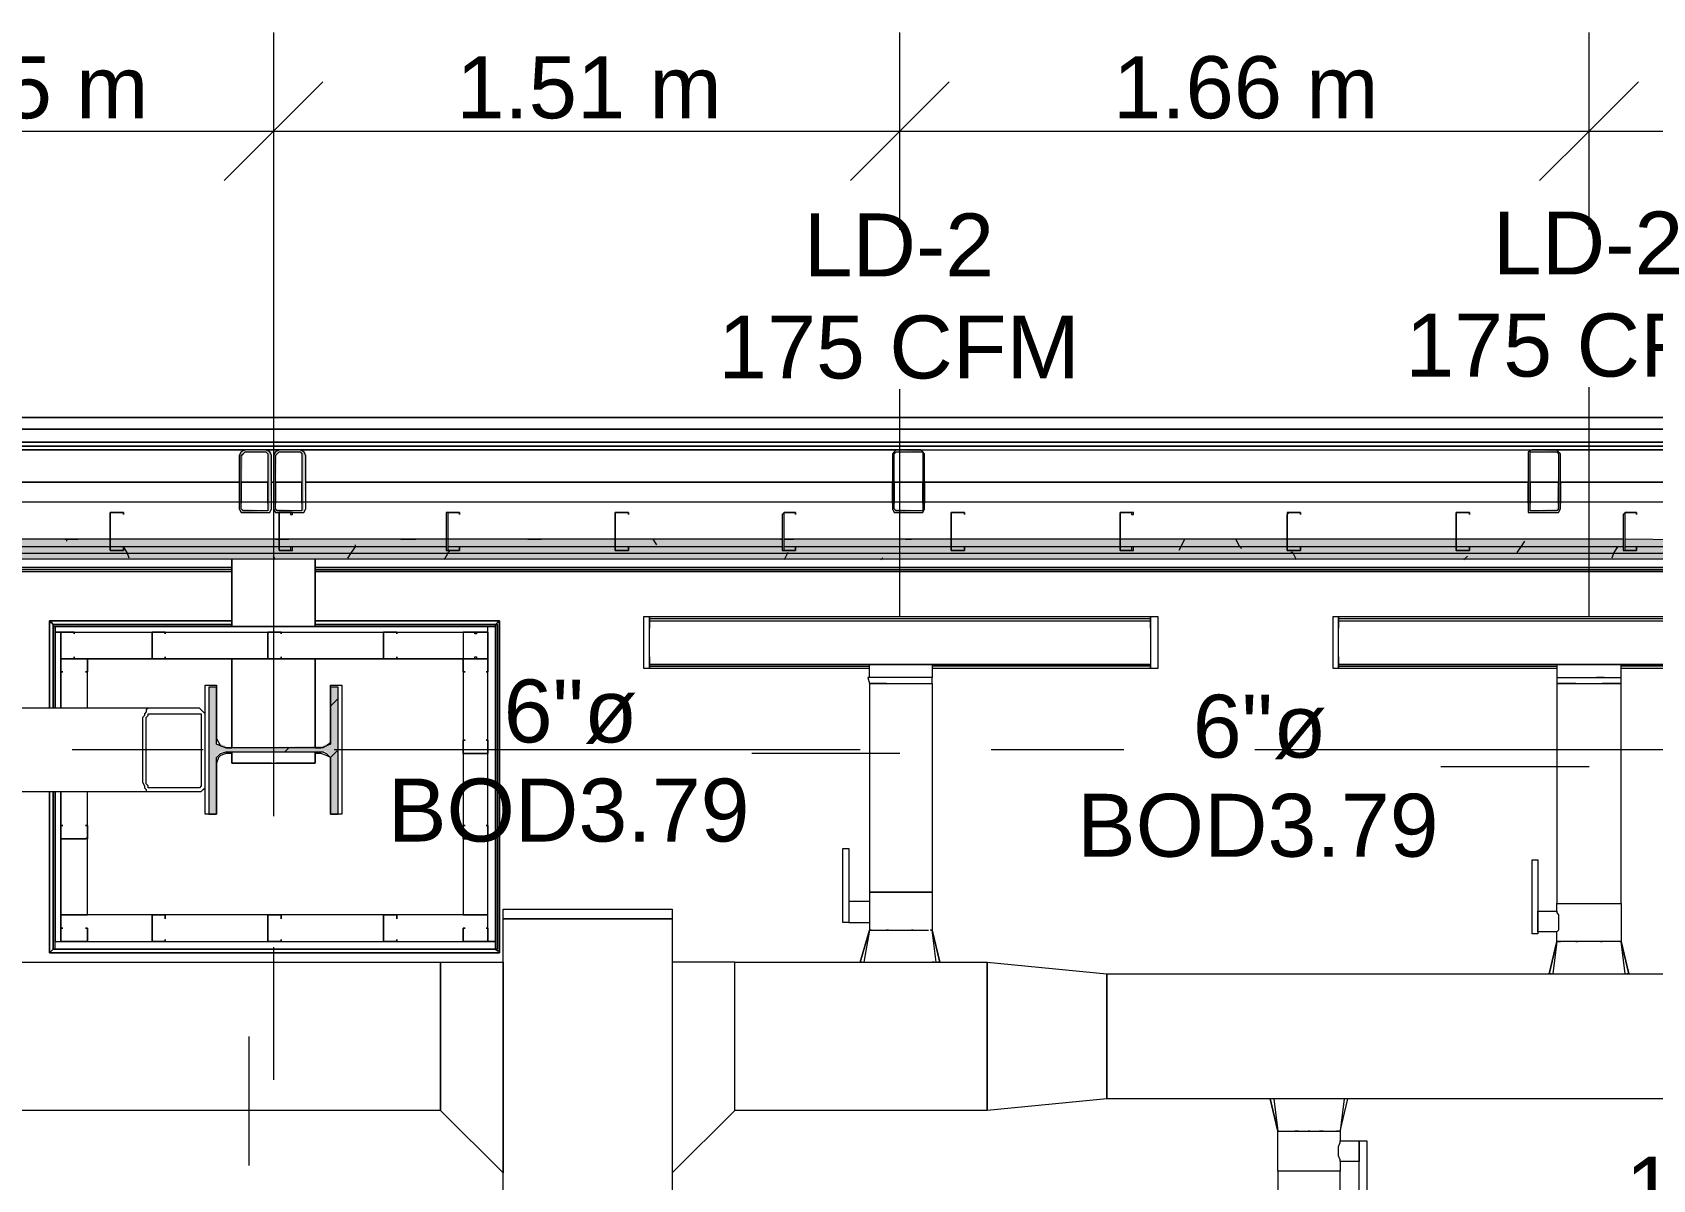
# Model space of a CAD drawing. Header units: metres. Extents: x -2 to 237, y -8 to 52.
# Drawn here: x 32.376 to 36.29, y 45.798 to 48.57 of the extents above; entities that cross this region are included whole.
import ezdxf

# ---------------------------------------------------------------- set-up
doc = ezdxf.new("R2010")
doc.units = ezdxf.units.M
doc.layers.add('HVAC - Ductos', color=5, linetype='Continuous', lineweight=0)
doc.layers.add('PDF2_Text', color=7, linetype='Continuous', lineweight=0)
doc.layers.add('PDF2_Geometry', color=7, linetype='Continuous', lineweight=0, true_color=0xaaaaaa)
doc.layers.add('PDF2_Solid Fills', color=7, linetype='Continuous', lineweight=0, true_color=0xffffff)
doc.styles.add('PDF Helvetica', font='')
doc.styles.get('PDF Helvetica').set_extended_font_data('Helvetica')

msp = doc.modelspace()

# ---------------------------------------------------------------- hatches: boundary and pattern name
at = {"layer": 'PDF2_Solid Fills', "lineweight": 0, "transparency": 33554559}
for points in [[(32.9537, 47.5567), (32.9492, 47.5612), (32.8804, 47.5612), (32.8758, 47.5521), (32.8758, 47.419), (32.8804, 47.4236), (32.885, 47.5567), (32.9446, 47.5567), (32.9446, 47.4144), (32.885, 47.419), (32.8804, 47.419), (32.8804, 47.4099), (32.9492, 47.4144)], [(32.9583, 47.419), (32.9629, 47.4236), (32.9675, 47.5567), (33.0272, 47.5567), (33.0272, 47.4144), (32.9675, 47.419), (32.9629, 47.419), (32.9629, 47.4099), (33.0317, 47.4144), (33.0363, 47.556), (33.0363, 47.5567), (33.0317, 47.5612), (32.9629, 47.5612), (32.9583, 47.5521)], [(4.4593, 47.3136), (56.4217, 47.3136), (56.44, 47.309), (56.4401, 47.309), (56.4401, 47.3273), (12.2514, 47.3319), (4.4593, 47.3319)], [(56.408, 47.2998), (56.4217, 47.2953), (56.4217, 47.3136), (4.4593, 47.3136), (4.4593, 47.2998)], [(32.8208, 46.8504), (32.8208, 46.9879), (32.8024, 46.9879), (32.8024, 46.6807), (32.8208, 46.6807), (32.8208, 46.8228), (32.83, 46.832), (33.0868, 46.832), (33.096, 46.8228), (33.096, 46.6807), (33.1143, 46.6807), (33.1143, 46.9879), (33.096, 46.9879), (33.096, 46.8504), (33.0868, 46.8504), (33.0776, 46.8458), (32.8437, 46.8412), (32.8437, 46.8458), (32.83, 46.8504)]]:
    msp.add_hatch(color=256, dxfattribs=at).paths.add_polyline_path(points)
h = msp.add_hatch(color=256, dxfattribs=at)
h.paths.add_polyline_path([(34.5223, 47.5567), (34.5223, 47.5612), (34.4581, 47.5612)])
h.paths.add_polyline_path([(34.4581, 47.5521), (34.4535, 47.5521), (34.4535, 47.419)])
h.paths.add_polyline_path([(34.4581, 47.4099), (34.5269, 47.4144), (34.4627, 47.419), (34.4581, 47.419)])
h.paths.add_polyline_path([(34.5314, 47.5521), (34.5269, 47.5521), (34.5269, 47.4144), (34.5314, 47.5514)])
h = msp.add_hatch(color=256, dxfattribs=at)
h.paths.add_polyline_path([(35.9945, 47.5567), (35.9945, 47.5612), (35.9899, 47.5612)])
h.paths.add_polyline_path([(35.9945, 47.5521), (35.9899, 47.5521), (35.9899, 47.4099), (36.0633, 47.4144), (36.0678, 47.5514), (36.0678, 47.5521), (36.0633, 47.5521), (36.0587, 47.419), (35.9945, 47.4144)])
h.paths.add_polyline_path([(36.0633, 47.5567), (36.0633, 47.5612), (35.9991, 47.5612)])
h = msp.add_hatch(color=256, dxfattribs=at)
h.paths.add_polyline_path([(6.1562, 47.3319), (6.1562, 47.3457), (4.4593, 47.3457), (4.4593, 47.3319)])
h.paths.add_polyline_path([(55.7246, 47.3411), (55.7246, 47.3274), (56.4538, 47.3274), (56.4538, 47.3411)])
h.paths.add_polyline_path([(53.6929, 47.3411), (53.6929, 47.3274), (55.72, 47.3274), (55.72, 47.3411)])
h.paths.add_polyline_path([(50.8494, 47.3411), (50.8494, 47.3274), (53.6883, 47.3274), (53.6883, 47.3411)])
h.paths.add_polyline_path([(48.8177, 47.3411), (48.8177, 47.3274), (50.8448, 47.3274), (50.8448, 47.3411)])
h.paths.add_polyline_path([(45.9742, 47.3411), (45.9742, 47.3274), (48.8131, 47.3274), (48.8131, 47.3411)])
h.paths.add_polyline_path([(43.9425, 47.3411), (43.9425, 47.3274), (45.9696, 47.3274), (45.9696, 47.3411)])
h.paths.add_polyline_path([(43.1307, 47.3411), (43.1307, 47.3274), (43.9379, 47.3274), (43.9379, 47.3411)])
h.paths.add_polyline_path([(41.099, 47.3411), (41.099, 47.3274), (43.1261, 47.3274), (43.1261, 47.3411)])
h.paths.add_polyline_path([(39.0673, 47.3411), (39.0673, 47.3274), (41.0944, 47.3274), (41.0944, 47.3411)])
h.paths.add_polyline_path([(38.2555, 47.3411), (38.2555, 47.3274), (39.0627, 47.3274), (39.0627, 47.3411)])
h.paths.add_polyline_path([(36.2238, 47.3457), (36.2238, 47.3274), (38.2509, 47.3274), (38.2509, 47.3411), (36.6274, 47.3457)])
h.paths.add_polyline_path([(34.1921, 47.3457), (34.1921, 47.3274), (36.2192, 47.3274), (36.2192, 47.3457)])
h.paths.add_polyline_path([(33.3803, 47.3457), (33.3803, 47.3274), (34.1875, 47.3274), (34.1875, 47.3457)])
h.paths.add_polyline_path([(31.3486, 47.3457), (31.3486, 47.3274), (33.3757, 47.3274), (33.3757, 47.3457)])
h.paths.add_polyline_path([(30.945, 47.3457), (30.945, 47.3274), (31.344, 47.3274), (31.344, 47.3457)])
h.paths.add_polyline_path([(28.5051, 47.3457), (28.5051, 47.3274), (30.9404, 47.3274), (30.9404, 47.3457)])
h.paths.add_polyline_path([(26.4734, 47.3457), (26.4734, 47.3274), (28.5005, 47.3274), (28.5005, 47.3457)])
h.paths.add_polyline_path([(23.6299, 47.3457), (23.6299, 47.3274), (26.4688, 47.3274), (26.4688, 47.3457)])
h.paths.add_polyline_path([(21.5982, 47.3457), (21.5982, 47.3274), (23.6253, 47.3274), (23.6253, 47.3457)])
h.paths.add_polyline_path([(20.7864, 47.3457), (20.7864, 47.3274), (21.5936, 47.3274), (21.5936, 47.3457)])
h.paths.add_polyline_path([(18.7547, 47.3457), (18.7547, 47.3274), (20.7818, 47.3274), (20.7818, 47.3457)])
h.paths.add_polyline_path([(16.7229, 47.3457), (16.7229, 47.3274), (18.7501, 47.3274), (18.7501, 47.3457)])
h.paths.add_polyline_path([(15.9112, 47.3457), (15.9112, 47.3274), (16.7184, 47.3274), (16.7184, 47.3457)])
h.paths.add_polyline_path([(13.8795, 47.3457), (13.8795, 47.3274), (15.9066, 47.3274), (15.9066, 47.3457)])
h.paths.add_polyline_path([(12.2514, 47.3319), (13.8626, 47.3274), (13.8749, 47.3274), (13.8749, 47.3457), (11.8478, 47.3457), (11.8478, 47.3319)])
h.paths.add_polyline_path([(11.8432, 47.3319), (11.8432, 47.3457), (11.036, 47.3457), (11.036, 47.3319)])
h.paths.add_polyline_path([(11.0314, 47.3319), (11.0314, 47.3457), (9.0043, 47.3457), (9.0043, 47.3319)])
h.paths.add_polyline_path([(8.9997, 47.3319), (8.9997, 47.3457), (6.1608, 47.3457), (6.1608, 47.3319)])

# ---------------------------------------------------------------- linework, layer by layer
at = {"layer": 'HVAC - Ductos', "lineweight": 0}
for points in [[(32.9583, 48.5702), (32.9583, 48.3317), (32.9583, 48.0932)], [(34.4718, 48.0932), (34.4718, 48.3317), (34.4718, 48.5702)], [(36.1367, 48.0932), (36.1367, 48.3317), (36.1367, 48.5702)], [(33.0776, 48.451), (32.9583, 48.3317), (32.8392, 48.2125)], [(34.5911, 48.451), (34.4718, 48.3317), (34.3526, 48.2125)], [(36.2559, 48.451), (36.1367, 48.3317), (36.0174, 48.2125)], [(5.1014, 48.3317), (6.6102, 48.3317), (11.2332, 48.3317), (13.43, 48.3317), (14.5491, 48.3317), (16.2368, 48.3317), (17.9751, 48.3317), (20.3645, 48.3317), (22.5016, 48.3317), (23.7537, 48.3317), (27.1155, 48.3317), (29.4086, 48.3317), (31.7017, 48.3317), (32.9583, 48.3317), (34.4718, 48.3317), (36.1367, 48.3317), (38.6499, 48.3317)], [(34.4718, 47.1576), (34.4718, 47.708)], [(36.1367, 47.1576), (36.1367, 47.7126)], [(35.0772, 47.1301), (35.0772, 47.1347), (35.0772, 47.1393), (35.0772, 47.1576), (35.0772, 47.153), (33.8665, 47.153), (33.8665, 47.1576), (33.8665, 47.1393), (33.8665, 47.1347), (33.8665, 47.1301)], [(35.0772, 47.1576), (33.8665, 47.1576)], [(33.8665, 47.1347), (33.8665, 47.1393), (33.8665, 47.1439)], [(35.0772, 47.1439), (35.0772, 47.1393), (35.0772, 47.1347)], [(36.7421, 47.1301), (36.7421, 47.1347), (36.7421, 47.1393), (36.7421, 47.1576), (36.7421, 47.153), (35.5313, 47.153), (35.5313, 47.1576), (35.5313, 47.1393), (35.5313, 47.1347), (35.5313, 47.1301)], [(36.7421, 47.1576), (35.5313, 47.1576)], [(35.5313, 47.1347), (35.5313, 47.1393), (35.5313, 47.1439)], [(33.8665, 47.098), (33.8665, 47.1026)], [(33.8665, 47.0888), (33.8665, 47.0934)], [(35.0772, 47.1026), (35.0772, 47.098)], [(35.0772, 47.0934), (35.0772, 47.0888)], [(35.5313, 47.098), (35.5313, 47.1026)], [(35.5313, 47.0888), (35.5313, 47.0934)], [(33.8665, 47.0613), (33.8665, 47.0567), (33.8665, 47.0521), (33.8665, 47.0338), (33.8665, 47.0384), (34.3984, 47.0384)], [(33.8665, 47.0476), (33.8665, 47.0521), (33.8665, 47.0567)], [(35.0772, 47.0613), (35.0772, 47.0567), (35.0772, 47.0521), (35.0772, 47.0338), (35.0772, 47.0384), (34.5498, 47.0384)], [(35.0772, 47.0567), (35.0772, 47.0521), (35.0772, 47.0476)], [(35.5313, 47.0613), (35.5313, 47.0567), (35.5313, 47.0521), (35.5313, 47.0338), (35.5313, 47.0384), (36.0587, 47.0384)], [(35.5313, 47.0476), (35.5313, 47.0521), (35.5313, 47.0567)], [(36.7421, 47.0613), (36.7421, 47.0567), (36.7421, 47.0521), (36.7421, 47.0338), (36.7421, 47.0384), (36.2146, 47.0384)], [(33.8665, 47.0338), (34.3984, 47.0338)], [(34.3984, 47.0109), (34.3984, 47.043), (34.4076, 47.043), (34.4168, 47.043), (34.4351, 47.043), (34.4535, 47.043), (34.4718, 47.043), (34.4902, 47.043), (34.5085, 47.043), (34.5269, 47.043), (34.5407, 47.043), (34.5452, 47.043), (34.5498, 47.043), (34.5498, 47.0109), (34.5452, 47.0109), (34.5269, 47.0109), (34.5039, 47.0109), (34.4718, 47.0109), (34.4443, 47.0109), (34.4168, 47.0109), (34.3984, 47.0109), (34.3939, 47.0109), (34.3984, 46.9971), (34.403, 46.9971), (34.4168, 46.9971), (34.4443, 46.9971), (34.4718, 46.9971), (34.4994, 46.9971), (34.5269, 46.9971), (34.5407, 46.9971), (34.5498, 46.9971), (34.5498, 47.0109)], [(34.5498, 47.0338), (35.0772, 47.0338)], [(35.5313, 47.0338), (36.0587, 47.0338)], [(36.2146, 47.0338), (36.7421, 47.0338)], [(34.5039, 46.9971), (34.5085, 46.9971), (34.5269, 46.9971), (34.5407, 46.9971), (34.5452, 46.9971), (34.5498, 46.9971), (34.5498, 46.4926), (34.5452, 46.4926), (34.5407, 46.4926), (34.5269, 46.4926), (34.5085, 46.4926), (34.4902, 46.4926), (34.4718, 46.4926), (34.4535, 46.4926), (34.4351, 46.4926), (34.4168, 46.4926), (34.4076, 46.4926), (34.3984, 46.4926), (34.3984, 46.4697), (34.348, 46.4697), (34.348, 46.4651), (34.348, 46.4605), (34.348, 46.4514), (34.348, 46.4468), (34.348, 46.4376), (34.348, 46.433), (34.348, 46.4284), (34.348, 46.4238), (34.348, 46.4192), (34.3984, 46.4192), (34.3984, 46.4009), (34.403, 46.4009), (34.4076, 46.4009), (34.4168, 46.4009), (34.4351, 46.4009), (34.4535, 46.4009), (34.4718, 46.4009), (34.4902, 46.4009), (34.5085, 46.4009), (34.5269, 46.4009), (34.5407, 46.4009)], [(34.4397, 46.9971), (34.4351, 46.9971), (34.4168, 46.9971), (34.4076, 46.9971), (34.403, 46.9971), (34.3984, 46.9971), (34.3984, 46.4926), (34.4076, 46.4926), (34.4168, 46.4926), (34.4351, 46.4926), (34.4535, 46.4926), (34.4718, 46.4926), (34.4902, 46.4926), (34.5085, 46.4926), (34.5269, 46.4926), (34.5407, 46.4926), (34.5452, 46.4926), (34.5498, 46.4926), (34.5498, 46.4009), (34.5452, 46.4009)], [(34.4443, 46.9971), (34.4535, 46.9971), (34.4718, 46.9971), (34.4902, 46.9971), (34.4994, 46.9971)], [(36.1045, 46.9971), (36.0999, 46.9971), (36.0816, 46.9971), (36.0725, 46.9971), (36.0679, 46.9971), (36.0633, 46.9971), (36.0587, 46.9971), (36.0587, 46.4651), (36.0633, 46.4651), (36.0725, 46.4651), (36.0816, 46.4651), (36.0999, 46.4651), (36.1183, 46.4651), (36.1367, 46.4651), (36.155, 46.4651), (36.1733, 46.4651), (36.1917, 46.4651), (36.2009, 46.4651), (36.21, 46.4651), (36.2146, 46.4651), (36.2146, 46.3734), (36.21, 46.3734), (36.2054, 46.3734), (36.2009, 46.3734), (36.1917, 46.3734), (36.1733, 46.3734), (36.155, 46.3734), (36.1367, 46.3734), (36.1183, 46.3734), (36.0999, 46.3734), (36.0816, 46.3734), (36.0725, 46.3734), (36.0679, 46.3734), (36.0633, 46.3734), (36.0587, 46.3734), (36.0587, 46.3963), (36.0128, 46.3963), (36.0128, 46.4009), (36.0128, 46.4055), (36.0128, 46.4146), (36.0128, 46.4192), (36.0128, 46.4284), (36.0128, 46.433), (36.0128, 46.4376), (36.0128, 46.4422), (36.0128, 46.4468), (36.0587, 46.4468), (36.0587, 46.4651), (36.0633, 46.4651), (36.0725, 46.4651), (36.0816, 46.4651), (36.0999, 46.4651), (36.1183, 46.4651), (36.1367, 46.4651), (36.155, 46.4651), (36.1733, 46.4651), (36.1917, 46.4651), (36.2009, 46.4651), (36.21, 46.4651), (36.2146, 46.4651), (36.2146, 46.9971), (36.21, 46.9971), (36.2054, 46.9971), (36.2009, 46.9971), (36.1917, 46.9971), (36.1733, 46.9971), (36.1687, 46.9971)], [(36.0587, 47.0109), (36.0633, 47.0109), (36.0816, 47.0109), (36.1091, 47.0109), (36.1367, 47.0109), (36.1687, 47.0109), (36.1917, 47.0109), (36.21, 47.0109), (36.2146, 47.0109)], [(36.1091, 46.9971), (36.1183, 46.9971), (36.1367, 46.9971), (36.155, 46.9971), (36.1642, 46.9971)], [(36.1733, 47.0109), (36.155, 47.0109)], [(34.4718, 46.8274), (34.1141, 46.8274)], [(36.1367, 46.7953), (35.7789, 46.7953)], [(34.3984, 46.4697), (34.3984, 46.4651), (34.3984, 46.4605), (34.3984, 46.4514), (34.3984, 46.4422), (34.3984, 46.433), (34.3984, 46.4284), (34.3984, 46.4238), (34.3984, 46.4192)], [(36.0587, 46.4468), (36.0587, 46.4422), (36.0633, 46.4376), (36.0633, 46.433), (36.0633, 46.4238), (36.0633, 46.4146), (36.0633, 46.4055), (36.0633, 46.4009), (36.0587, 46.3963)], [(34.3984, 46.4009), (34.403, 46.4009), (34.3984, 46.4009), (34.3847, 46.3229), (34.3893, 46.3229), (34.3984, 46.3229)], [(34.4902, 46.3229), (34.4948, 46.3229), (34.5039, 46.3229), (34.5177, 46.3229), (34.5223, 46.3229), (34.5269, 46.3229), (34.5452, 46.3229), (34.559, 46.3229), (34.5498, 46.4009)], [(34.5681, 46.3229), (34.5498, 46.4009), (34.5681, 46.3229)], [(36.0404, 46.2954), (36.0587, 46.3734), (36.0404, 46.2954)], [(36.0587, 46.3734), (36.0495, 46.2954), (36.0541, 46.2954), (36.0633, 46.2954), (36.0816, 46.2954), (36.0862, 46.2954)], [(36.155, 46.2954), (36.1687, 46.2954), (36.1779, 46.2954), (36.1825, 46.2954), (36.1917, 46.2954), (36.21, 46.2954), (36.2192, 46.2954), (36.2284, 46.2954), (36.233, 46.2954), (36.2146, 46.3734), (36.233, 46.2954), (36.2284, 46.2954)], [(36.2238, 46.2954), (36.2146, 46.3734)], [(34.403, 46.3229), (34.4168, 46.3229), (34.4214, 46.3229)], [(34.426, 46.3229), (34.4306, 46.3229), (34.4397, 46.3229), (34.4535, 46.3229), (34.4581, 46.3229), (34.4627, 46.3229), (34.4856, 46.3229)], [(34.5544, 46.3229), (34.5498, 46.3229)], [(34.6828, 46.3229), (34.9717, 46.2954)], [(34.6828, 45.9652), (34.6828, 46.3229)], [(34.9717, 46.2954), (34.9717, 45.9927)], [(36.0908, 46.2954), (36.0953, 46.2954), (36.1045, 46.2954), (36.1137, 46.2954), (36.1183, 46.2954)], [(36.1229, 46.2954), (36.1275, 46.2954), (36.1504, 46.2954)], [(32.8988, 46.144), (32.8988, 45.8322)], [(34.9717, 45.9927), (34.6828, 45.9652)], [(35.3708, 45.9927), (35.3662, 45.9927)], [(35.3662, 45.9927), (35.3845, 45.9148), (35.3662, 45.9927)], [(35.3845, 45.9927), (35.3754, 45.9927), (35.3845, 45.9148)], [(35.545, 45.9927), (35.5358, 45.9148), (35.5358, 45.8918), (35.5817, 45.8918), (35.5817, 45.8872), (35.5817, 45.8826), (35.5817, 45.878), (35.5817, 45.8735), (35.5817, 45.8643), (35.5817, 45.8597), (35.5817, 45.8552), (35.5817, 45.846), (35.5817, 45.8414), (35.5358, 45.8414), (35.5358, 45.8185), (35.5267, 45.8185), (35.5129, 45.8185), (35.4991, 45.8185), (35.4808, 45.8185), (35.4625, 45.8185), (35.4395, 45.8185), (35.4212, 45.8185), (35.4074, 45.8185), (35.3937, 45.8185), (35.3891, 45.8185), (35.3845, 45.8185), (35.3845, 44.704)], [(35.5358, 44.704), (35.5358, 45.8185), (35.5267, 45.8185), (35.5129, 45.8185), (35.4991, 45.8185), (35.4808, 45.8185), (35.4625, 45.8185), (35.4395, 45.8185), (35.4212, 45.8185), (35.4074, 45.8185), (35.3937, 45.8185), (35.3891, 45.8185), (35.3845, 45.8185), (35.3845, 45.9148), (35.3891, 45.9148), (35.3937, 45.9148), (35.4074, 45.9148), (35.4212, 45.9148), (35.4395, 45.9148), (35.4625, 45.9148), (35.4808, 45.9148), (35.4991, 45.9148), (35.5129, 45.9148), (35.5267, 45.9148), (35.5313, 45.9148), (35.5358, 45.9148), (35.5542, 45.9927)], [(35.4074, 45.9927), (35.3891, 45.9927)], [(35.5358, 45.9148), (35.5542, 45.9927), (35.5496, 45.9927), (35.545, 45.9927), (35.5313, 45.9927), (35.5129, 45.9927), (35.5083, 45.9927), (35.5037, 45.9927), (35.4946, 45.9927), (35.4808, 45.9927), (35.4762, 45.9927), (35.4717, 45.9927), (35.4487, 45.9927), (35.4441, 45.9927), (35.4395, 45.9927), (35.4258, 45.9927), (35.4166, 45.9927), (35.412, 45.9927)], [(35.4303, 45.9148), (35.4349, 45.9148), (35.4303, 45.9148), (35.4258, 45.9148)], [(35.4625, 45.9148), (35.4579, 45.9148)], [(35.5313, 45.9148), (35.5267, 45.9148)], [(35.5358, 45.8414), (35.5358, 45.846), (35.5313, 45.8552), (35.5313, 45.8597), (35.5313, 45.8689), (35.5313, 45.878), (35.5358, 45.8872), (35.5358, 45.8918)]]:
    msp.add_lwpolyline(points, dxfattribs=at)
for points in [[(33.8527, 47.1576), (33.8527, 47.0338), (33.8665, 47.0338), (33.8665, 47.1576)], [(33.8665, 47.1484), (35.0772, 47.1484), (35.0772, 47.043), (33.8665, 47.043)], [(35.0956, 47.1576), (35.0772, 47.1576), (35.0772, 47.0338), (35.0956, 47.0338)], [(35.5175, 47.1576), (35.5175, 47.0338), (35.5313, 47.0338), (35.5313, 47.1576)], [(35.5313, 47.1484), (36.7421, 47.1484), (36.7421, 47.043), (35.5313, 47.043)], [(35.0772, 47.043), (33.8665, 47.043)], [(36.7421, 47.043), (35.5313, 47.043)], [(36.0587, 47.0109), (36.0587, 46.9971), (36.0679, 46.9971), (36.0816, 46.9971), (36.1091, 46.9971), (36.1367, 46.9971), (36.1642, 46.9971), (36.1917, 46.9971), (36.2054, 46.9971), (36.2146, 46.9971), (36.2146, 47.0109), (36.2146, 47.043), (36.21, 47.043), (36.2009, 47.043), (36.1917, 47.043), (36.1733, 47.043), (36.155, 47.043), (36.1367, 47.043), (36.1183, 47.043), (36.0999, 47.043), (36.0816, 47.043), (36.0725, 47.043), (36.0633, 47.043), (36.0587, 47.043)], [(34.3342, 46.5981), (34.348, 46.5981), (34.348, 46.4192), (34.3342, 46.4192)], [(36.0128, 46.3917), (35.9991, 46.3917), (35.9991, 46.5706), (36.0128, 46.5706)], [(33.9215, 46.4284), (33.5133, 46.4284), (33.5133, 46.4514), (33.9215, 46.4514)], [(33.9215, 46.4284), (33.9215, 45.4195), (33.5133, 45.4195), (33.5133, 46.4284)], [(34.3755, 46.3229), (34.3984, 46.4009), (34.3755, 46.3229), (34.3801, 46.3229)], [(34.4443, 46.4009), (34.4397, 46.4009)], [(34.5039, 46.4009), (34.4994, 46.4009)], [(36.0679, 46.3734), (36.0633, 46.3734)], [(36.1091, 46.3734), (36.1045, 46.3734)], [(36.1687, 46.3734), (36.1642, 46.3734)], [(33.5133, 46.3229), (33.5133, 45.8139), (33.362, 45.9652), (33.362, 46.3229), (33.362, 45.9652), (31.477, 45.9652), (31.477, 46.3229), (33.362, 46.3229)], [(33.9215, 46.3229), (33.9215, 45.8139), (34.0728, 45.9652), (34.0728, 46.3229), (34.6828, 46.3229), (34.6828, 45.9652), (34.0728, 45.9652), (34.0728, 46.3229)], [(34.5635, 46.3229), (34.5681, 46.3229)], [(34.9717, 46.2954), (36.5494, 46.2954), (36.5494, 45.9927), (34.9717, 45.9927)], [(36.0404, 46.2954), (36.045, 46.2954)], [(35.4854, 45.9148), (35.49, 45.9148), (35.4946, 45.9148), (35.49, 45.9148)], [(35.6001, 45.7129), (35.5817, 45.7129), (35.5817, 45.8918), (35.6001, 45.8918)]]:
    msp.add_lwpolyline(points, close=True, dxfattribs=at)
at = {"layer": 'PDF2_Geometry', "lineweight": 0}
for points in [[(32.9583, 48.506), (32.9583, 48.35)], [(32.9583, 48.1895), (32.9583, 47.7126)], [(32.9583, 47.7126), (32.9583, 46.6761)], [(32.9951, 47.6392), (32.9217, 47.6392)], [(34.5315, 47.6392), (34.4535, 47.6392)], [(36.0633, 47.6392), (35.9899, 47.6392)], [(29.8627, 47.5612), (28.4226, 47.5612), (29.8901, 47.5612), (31.4219, 47.5612), (32.8896, 47.5612), (31.4541, 47.5612)], [(32.9997, 47.4099), (33.0226, 47.4099), (33.0317, 47.4099), (33.0363, 47.419), (33.0363, 47.5475), (33.0317, 47.5567), (33.0226, 47.5612), (32.9721, 47.5612), (32.9629, 47.5567), (32.9583, 47.5475), (32.9583, 47.419), (32.9629, 47.4099), (32.9721, 47.4099)], [(34.4627, 47.5612), (33.0226, 47.5612), (34.4902, 47.5612), (36.0266, 47.5612), (37.4942, 47.5612), (36.0587, 47.5612)], [(34.5223, 47.5612), (35.9991, 47.5612)], [(32.8758, 47.4832), (32.8758, 47.4328)], [(32.8804, 47.4832), (32.8804, 47.4328)], [(32.9446, 47.4328), (32.9446, 47.4832)], [(32.9537, 47.4328), (32.9537, 47.4832)], [(32.9583, 47.4832), (32.9583, 47.4328)], [(32.9629, 47.4832), (32.9629, 47.4328)], [(33.0272, 47.4328), (33.0272, 47.4832)], [(33.0363, 47.4328), (33.0363, 47.4832)], [(34.4535, 47.4328), (34.4535, 47.4832)], [(34.4581, 47.4832), (34.4581, 47.4328)], [(34.5269, 47.4328), (34.5269, 47.4832)], [(34.5315, 47.4832), (34.5315, 47.4328)], [(35.9899, 47.4328), (35.9899, 47.4832)], [(35.9945, 47.4832), (35.9945, 47.4328)], [(36.0633, 47.4328), (36.0633, 47.4832)], [(36.0679, 47.4832), (36.0679, 47.4328)], [(56.5456, 46.0065), (56.5456, 46.4101), (56.5456, 46.8182), (56.5456, 47.2218), (56.5456, 47.2953), (56.5456, 47.3411), (56.5456, 47.4053), (56.5456, 47.4328), (4.4593, 47.4374)], [(34.1875, 47.3457), (33.7839, 47.3457), (33.3757, 47.3457), (32.9721, 47.3457), (32.564, 47.3457), (32.1604, 47.3457), (31.7522, 47.3457), (31.3486, 47.3457)], [(33.3757, 47.3273), (32.9721, 47.3273), (32.564, 47.3273), (32.1604, 47.3273), (31.7522, 47.3273), (31.3486, 47.3273)], [(34.1875, 47.3273), (33.7839, 47.3273), (33.3803, 47.3273)], [(36.2192, 47.3457), (35.8156, 47.3457), (35.4074, 47.3457), (35.0038, 47.3457), (34.5957, 47.3457), (34.1921, 47.3457)], [(36.2192, 47.3273), (35.8156, 47.3273), (35.4074, 47.3273), (35.0038, 47.3273), (34.5957, 47.3273), (34.1921, 47.3273)], [(39.0627, 47.3411), (38.6591, 47.3411), (38.2509, 47.3411), (37.8474, 47.3411), (37.4392, 47.3411), (37.0355, 47.3411), (36.6274, 47.3411), (36.2238, 47.3457)], [(38.2509, 47.3273), (37.8474, 47.3273), (37.4392, 47.3273), (37.0355, 47.3273), (36.6274, 47.3273), (36.2238, 47.3273)], [(56.4217, 35.0866), (56.4217, 47.2953), (56.4217, 47.309), (4.4593, 47.3136)], [(42.5895, 23.4741), (42.5895, 23.5613), (42.5895, 33.4447), (43.0803, 33.4447), (43.0803, 33.5685), (42.5895, 33.5685), (56.408, 33.5685), (56.408, 35.0728), (45.9696, 35.0728), (45.9696, 35.0866), (56.408, 35.0866), (56.408, 47.2953), (4.4593, 47.2998)], [(23.8546, 47.2769), (32.8575, 47.2769), (23.8546, 47.2769), (32.8575, 47.2769), (23.8546, 47.2769), (32.8575, 47.2723)], [(33.0592, 47.2723), (42.0621, 47.2723)], [(28.9454, 46.7357), (32.4264, 46.7357), (32.4264, 46.3551), (32.4218, 46.3505), (32.4172, 46.3459), (32.4172, 46.7357), (32.4172, 46.3459), (33.5041, 46.3459), (32.4172, 46.3459), (33.5041, 46.3459), (33.5041, 47.1484), (33.5041, 47.1439), (33.4996, 47.1439), (33.495, 47.1393), (33.0592, 47.1393), (33.495, 47.1393), (33.0592, 47.1393), (33.495, 47.1393), (33.495, 46.3551), (33.4996, 46.3505), (33.5041, 46.3505), (33.5041, 46.3459), (32.4172, 46.3459), (32.4172, 46.7357), (32.4172, 46.3459), (32.4218, 46.3505), (32.4264, 46.3551), (32.4264, 46.7357), (32.4264, 46.3551), (32.4309, 46.3551), (32.4309, 46.7357), (32.4309, 46.3734), (33.495, 46.3734), (33.495, 46.3551), (32.4264, 46.3551), (32.4218, 46.3505), (32.4172, 46.3459), (32.4218, 46.3505), (32.4264, 46.3551), (33.495, 46.3551), (32.4264, 46.3551), (33.495, 46.3551), (32.4264, 46.3551), (32.4264, 46.4376), (32.4264, 46.7357), (32.4264, 46.3551), (33.4996, 46.3551), (33.495, 46.3551), (33.4996, 46.3505), (33.5041, 46.3505), (33.5041, 46.3459), (33.5041, 46.3505), (33.4996, 46.3505), (33.495, 46.3551), (33.4996, 46.3551), (32.4264, 46.3551), (32.4264, 46.7357)], [(32.5089, 46.9375), (32.5089, 47.0567), (32.4447, 47.0567), (32.4447, 46.9375), (32.4447, 47.121), (32.4309, 47.121), (33.4766, 47.121), (33.4766, 47.1347), (33.495, 47.1347), (33.495, 46.3734), (33.4766, 46.3734), (33.4766, 47.1347), (32.4309, 47.1347), (32.4264, 47.1347), (32.4264, 46.9375), (28.9454, 46.9375)], [(32.4172, 47.1484), (32.4172, 47.1439), (32.4218, 47.1439), (32.4264, 47.1393)], [(32.4264, 47.1393), (32.4218, 47.1439), (32.4172, 47.1439), (32.4172, 47.1484)], [(32.8575, 47.1393), (32.4264, 47.1393), (32.8575, 47.1393)], [(32.4264, 46.9375), (32.4264, 47.1393)], [(32.4264, 47.1393), (32.4264, 46.9375)], [(32.4264, 46.9375), (32.4264, 47.1393)], [(32.4264, 46.9375), (32.4264, 47.1393)], [(32.4264, 46.9375), (32.4264, 47.1347), (32.4264, 46.9375), (32.4264, 47.0567), (32.4264, 47.1347), (32.8575, 47.1347), (32.4264, 47.1347), (33.417, 47.1347), (33.495, 47.1347), (33.495, 46.4376), (33.495, 46.3551), (33.495, 47.1393), (33.4996, 47.1393), (33.495, 47.1393), (33.4996, 47.1393), (33.4996, 46.3551), (33.495, 46.3551), (32.4309, 46.3551), (32.4309, 46.3734), (32.4447, 46.3734), (32.4447, 46.7357), (32.4447, 46.4376), (32.5089, 46.4376), (32.5089, 46.7357)], [(32.8575, 47.1393), (32.4264, 47.1393), (32.8575, 47.1393)], [(33.495, 47.1347), (32.4264, 47.1347), (33.495, 47.1347)], [(33.495, 46.3551), (33.495, 47.1347), (33.495, 46.3551)], [(32.6695, 46.9375), (32.5089, 46.9375), (32.5089, 47.0567), (33.417, 47.0567), (33.417, 46.4376), (32.5089, 46.4376), (32.5089, 46.7357), (32.6695, 46.7357)], [(32.8575, 46.8274), (32.8437, 46.8274), (32.83, 46.8228), (32.8254, 46.8182), (32.8208, 46.8045), (32.8208, 46.6807), (32.7932, 46.6807), (32.7932, 46.9925), (32.8208, 46.9925), (32.8208, 46.8641), (32.8254, 46.855), (32.83, 46.8458), (32.8437, 46.8412), (32.8575, 46.8412), (32.8575, 47.0567), (32.8575, 46.8412)], [(33.0592, 46.8412), (33.0592, 47.0567), (33.0592, 46.8412), (33.073, 46.8412), (33.0868, 46.8458), (33.096, 46.855), (33.096, 46.8641), (33.096, 46.9925), (33.1235, 46.9925), (33.1235, 46.6807), (33.096, 46.6807), (33.096, 46.8045), (33.096, 46.8182), (33.0868, 46.8228), (33.073, 46.8274), (33.0592, 46.8274)], [(32.6603, 46.9375), (28.6473, 46.9375), (28.6427, 46.9375), (28.6381, 46.9329), (28.6335, 46.9284), (28.6289, 46.9238), (28.6289, 46.9192), (28.6289, 46.9146), (28.6289, 46.7586), (28.6289, 46.7495), (28.6289, 46.7449), (28.6335, 46.7403), (28.6381, 46.7357), (28.6427, 46.7357), (28.6473, 46.7357), (32.6603, 46.7357)], [(33.096, 46.9421), (33.1143, 46.9604)], [(32.7886, 46.8366), (32.4722, 46.8366)], [(32.8575, 46.832), (32.8575, 46.8045), (32.8575, 46.832)], [(32.9859, 46.832), (32.9951, 46.8412)], [(33.096, 46.8182), (33.1143, 46.8366)], [(34.3755, 46.8366), (33.1051, 46.8366)], [(35.013, 46.8366), (34.692, 46.8366)], [(36.5998, 46.8366), (35.3294, 46.8366)], [(32.94, 46.8045), (32.9446, 46.8045), (32.9492, 46.8045), (32.9537, 46.8045), (32.9492, 46.8045), (32.9446, 46.8045), (32.94, 46.8045), (32.8575, 46.8045), (33.0592, 46.8045), (32.9813, 46.8045), (32.9767, 46.8045), (32.9721, 46.8045), (32.9675, 46.8045), (32.9629, 46.8045), (32.9675, 46.8045), (32.9721, 46.8045), (32.9767, 46.8045), (32.9813, 46.8045)], [(32.4264, 46.7357), (32.4264, 46.3551), (32.4264, 46.7357)], [(32.4264, 46.7357), (32.4264, 46.3551), (32.4264, 46.7357)], [(33.495, 46.3551), (32.4264, 46.3551), (33.495, 46.3551)], [(32.9583, 46.3597), (32.9583, 46.0386)]]:
    msp.add_lwpolyline(points, dxfattribs=at)
for points in [[(32.9583, 47.6392), (34.4902, 47.6392), (36.0266, 47.6392), (34.4902, 47.6392), (32.9583, 47.6392), (31.4219, 47.6392)], [(37.563, 47.6392), (39.0948, 47.6392), (40.6312, 47.6392), (39.0948, 47.6392), (37.563, 47.6392), (36.0266, 47.6392)], [(32.9583, 47.6117), (31.4219, 47.6117)], [(34.4902, 47.6117), (32.9583, 47.6117)], [(36.0266, 47.6117), (34.4902, 47.6117)], [(37.563, 47.6117), (36.0266, 47.6117)], [(32.9583, 47.5796), (31.4219, 47.5796)], [(32.9583, 47.5704), (31.4219, 47.5704)], [(32.8896, 47.4099), (32.94, 47.4099), (32.9492, 47.4099), (32.9537, 47.419), (32.9537, 47.5475), (32.9492, 47.5567), (32.94, 47.5612), (32.8896, 47.5612), (32.8804, 47.5567), (32.8758, 47.5475), (32.8758, 47.419), (32.8804, 47.4099)], [(32.9583, 47.5612), (32.94, 47.5612)], [(34.4902, 47.5796), (32.9583, 47.5796)], [(34.4902, 47.5704), (32.9583, 47.5704)], [(32.9721, 47.5612), (32.9583, 47.5612)], [(34.5315, 47.5521), (34.5269, 47.5567), (34.5223, 47.5612), (34.4627, 47.5612), (34.4581, 47.5567), (34.4535, 47.5521), (34.4535, 47.419), (34.4581, 47.4099), (34.4627, 47.4099), (34.5223, 47.4099), (34.5269, 47.4099), (34.5315, 47.419)], [(36.0266, 47.5796), (34.4902, 47.5796)], [(36.0266, 47.5704), (34.4902, 47.5704)], [(36.0679, 47.5521), (36.0633, 47.5567), (36.0587, 47.5612), (35.9991, 47.5612), (35.9899, 47.5567), (35.9899, 47.5521), (35.9899, 47.419), (35.9899, 47.4099), (35.9991, 47.4099), (36.0587, 47.4099), (36.0633, 47.4099), (36.0679, 47.419)], [(37.563, 47.5796), (36.0266, 47.5796)], [(37.563, 47.5704), (36.0266, 47.5704)], [(32.8896, 47.4144), (32.885, 47.4144), (32.8804, 47.419), (32.8804, 47.5475), (32.885, 47.5521), (32.8896, 47.5567), (32.94, 47.5567), (32.9446, 47.5521), (32.9446, 47.5475), (32.9446, 47.419), (32.9446, 47.4144), (32.94, 47.4144)], [(33.0272, 47.419), (33.0272, 47.4144), (33.0226, 47.4144), (32.9721, 47.4144), (32.9675, 47.4144), (32.9629, 47.419), (32.9629, 47.5475), (32.9675, 47.5521), (32.9721, 47.5567), (33.0226, 47.5567), (33.0272, 47.5521), (33.0272, 47.5475)], [(34.4627, 47.5567), (34.5223, 47.5567), (34.5269, 47.5567), (34.5269, 47.5521), (34.5269, 47.419), (34.5269, 47.4144), (34.5223, 47.4144), (34.4627, 47.4144), (34.4581, 47.419), (34.4581, 47.5521)], [(35.9991, 47.5567), (36.0587, 47.5567), (36.0633, 47.5521), (36.0633, 47.419), (36.0587, 47.4144), (35.9991, 47.4144), (35.9945, 47.4144), (35.9945, 47.419), (35.9945, 47.5521), (35.9945, 47.5567)], [(31.4633, 47.4832), (32.8758, 47.4832)], [(32.8804, 47.4832), (32.9446, 47.4832)], [(32.9537, 47.4832), (32.9583, 47.4832)], [(32.9629, 47.4832), (33.0272, 47.4832)], [(33.0363, 47.4832), (34.4535, 47.4832)], [(34.4581, 47.4832), (34.4902, 47.4832), (34.5269, 47.4832), (34.4902, 47.4832)], [(34.5315, 47.4832), (35.9899, 47.4832)], [(35.9945, 47.4832), (36.0266, 47.4832)], [(36.0266, 47.4832), (36.0633, 47.4832)], [(36.0679, 47.4832), (37.485, 47.4832)], [(32.596, 47.4099), (32.5686, 47.4099), (32.564, 47.4099), (32.564, 47.4053), (32.564, 47.3181), (32.5686, 47.3181), (32.596, 47.3181), (32.596, 47.3273), (32.596, 47.3181), (32.5686, 47.3181), (32.564, 47.3181), (32.564, 47.4053), (32.564, 47.4099), (32.5686, 47.4099), (32.596, 47.4099), (32.596, 47.4053)], [(33.0043, 47.4099), (32.9721, 47.4099), (32.9721, 47.4053), (32.9721, 47.3181), (33.0043, 47.3181), (33.0043, 47.3273), (32.9997, 47.3273), (32.9997, 47.3181), (32.9721, 47.3181), (32.9721, 47.4053), (32.9721, 47.4099), (32.9997, 47.4099), (32.9997, 47.4053), (33.0043, 47.4053)], [(33.4078, 47.4099), (33.3803, 47.4099), (33.3757, 47.4099), (33.3757, 47.4053), (33.3757, 47.3181), (33.3803, 47.3181), (33.4078, 47.3181), (33.4078, 47.3273), (33.4078, 47.3181), (33.3803, 47.3181), (33.3803, 47.4053), (33.3803, 47.4099), (33.4078, 47.4099), (33.4078, 47.4053)], [(33.816, 47.4099), (33.7839, 47.4099), (33.7839, 47.4053), (33.7839, 47.3181), (33.816, 47.3181), (33.816, 47.3273), (33.816, 47.3181), (33.7839, 47.3181), (33.7839, 47.4053), (33.7839, 47.4099), (33.816, 47.4099), (33.816, 47.4053)], [(34.2196, 47.4099), (34.1921, 47.4099), (34.1875, 47.4053), (34.1875, 47.3181), (34.1921, 47.3181), (34.2196, 47.3181), (34.2196, 47.3273), (34.2196, 47.3181), (34.1921, 47.3181), (34.1921, 47.4053), (34.1921, 47.4099), (34.2196, 47.4099), (34.2196, 47.4053)], [(34.6278, 47.4099), (34.6003, 47.4099), (34.5957, 47.4099), (34.5957, 47.4053), (34.5957, 47.3181), (34.6003, 47.3181), (34.6278, 47.3181), (34.6278, 47.3273), (34.6278, 47.3181), (34.6003, 47.3181), (34.5957, 47.3181), (34.5957, 47.4053), (34.5957, 47.4099), (34.6003, 47.4099), (34.6278, 47.4099), (34.6278, 47.4053)], [(35.036, 47.4099), (35.0038, 47.4099), (35.0038, 47.4053), (35.0038, 47.3181), (35.036, 47.3181), (35.036, 47.3273), (35.0314, 47.3273), (35.0314, 47.3181), (35.0038, 47.3181), (35.0038, 47.4053), (35.0038, 47.4099), (35.0314, 47.4099), (35.0314, 47.4053), (35.036, 47.4053)], [(35.4395, 47.4099), (35.412, 47.4099), (35.4074, 47.4099), (35.4074, 47.4053), (35.4074, 47.3181), (35.412, 47.3181), (35.4395, 47.3181), (35.4395, 47.3273), (35.4395, 47.3181), (35.412, 47.3181), (35.4074, 47.3181), (35.4074, 47.4053), (35.412, 47.4099), (35.4395, 47.4099), (35.4395, 47.4053)], [(35.8477, 47.4099), (35.8156, 47.4099), (35.8156, 47.4053), (35.8156, 47.3181), (35.8477, 47.3181), (35.8477, 47.3273), (35.8477, 47.3181), (35.8156, 47.3181), (35.8156, 47.4053), (35.8156, 47.4099), (35.8477, 47.4099), (35.8477, 47.4053)], [(36.2513, 47.4099), (36.2238, 47.4099), (36.2192, 47.4053), (36.2192, 47.3181), (36.2238, 47.3181), (36.2513, 47.3181), (36.2513, 47.3273), (36.2513, 47.3181), (36.2238, 47.3181), (36.2238, 47.4053), (36.2238, 47.4099), (36.2513, 47.4099), (36.2513, 47.4053)], [(32.8575, 47.2953), (32.8575, 47.1347)], [(33.0592, 47.2953), (33.0592, 47.1347)], [(23.8546, 47.2677), (32.8575, 47.2677)], [(42.0621, 47.2769), (33.0592, 47.2769)], [(33.0592, 47.2769), (42.0621, 47.2769)], [(33.0592, 47.2677), (42.0621, 47.2677)], [(32.4264, 47.1393), (32.4218, 47.1439), (32.4172, 47.1439), (32.4172, 47.1484), (32.8575, 47.1484), (32.4172, 47.1484), (32.4172, 46.9375), (32.4172, 47.1484), (32.4172, 46.9375), (32.4172, 47.1484), (32.8575, 47.1484), (32.4172, 47.1484), (32.4172, 47.1439), (32.4218, 47.1439), (32.4264, 47.1393), (32.8575, 47.1393), (32.4264, 47.1393), (32.4264, 46.9375)], [(32.4309, 47.121), (32.4309, 46.9375), (32.4309, 47.1347)], [(33.5041, 47.1484), (33.0592, 47.1484), (33.5041, 47.1484), (33.0592, 47.1484), (33.5041, 47.1484), (33.5041, 46.3459), (33.5041, 46.3505), (33.4996, 46.3505), (33.495, 46.3551), (33.4996, 46.3551), (33.4996, 47.1393), (33.495, 47.1393), (33.4996, 47.1439), (33.5041, 47.1439)], [(33.5041, 46.3459), (33.5041, 47.1484), (33.5041, 47.1439), (33.4996, 47.1439), (33.495, 47.1393), (33.495, 46.3551), (33.495, 47.1347), (33.0592, 47.1347), (33.495, 47.1347), (33.495, 46.3551), (33.495, 47.1393), (33.4996, 47.1439), (33.5041, 47.1439), (33.5041, 47.1484)], [(33.0592, 47.1393), (33.4996, 47.1393)], [(32.4447, 47.0567), (32.4447, 47.1164), (32.4447, 47.121), (32.4768, 47.121), (32.4768, 47.1164), (32.4768, 47.121), (32.4447, 47.121), (32.4447, 47.1164), (32.4447, 47.0567), (32.4768, 47.0567)], [(32.5089, 47.0567), (32.4447, 47.0567), (32.4447, 47.121), (33.417, 47.121), (33.417, 47.0567)], [(32.6649, 47.0567), (32.6649, 47.1164), (32.6649, 47.121), (32.6969, 47.121), (32.6969, 47.1164), (32.6969, 47.121), (32.6649, 47.121), (32.6649, 47.1164), (32.6649, 47.0567), (32.6969, 47.0567)], [(32.9446, 47.0567), (32.9446, 47.1164), (32.9446, 47.121), (32.9767, 47.121), (32.9767, 47.1164), (32.9767, 47.121), (32.9446, 47.121), (32.9446, 47.1164), (32.9446, 47.0567), (32.9767, 47.0567)], [(33.2244, 47.0567), (33.2244, 47.1164), (33.2244, 47.121), (33.2565, 47.121), (33.2565, 47.1164), (33.2565, 47.121), (33.2244, 47.121), (33.2244, 47.1164), (33.2244, 47.0567), (33.2565, 47.0567)], [(33.417, 47.0567), (33.417, 46.4376), (33.4766, 46.4376), (33.4766, 47.121), (33.417, 47.121)], [(33.4766, 47.121), (33.4766, 47.1164), (33.4766, 47.0567), (33.4445, 47.0567), (33.4445, 47.0613), (33.4491, 47.0613), (33.4491, 47.0567), (33.4766, 47.0567), (33.4766, 47.1164), (33.4766, 47.121), (33.4491, 47.121), (33.4491, 47.1164), (33.4445, 47.1164), (33.4445, 47.121)], [(32.4447, 47.0521), (32.4447, 47.0567), (32.5043, 47.0567), (32.5089, 47.0567), (32.5089, 47.0521), (32.5089, 47.0247), (32.5043, 47.0247), (32.5089, 47.0247), (32.5089, 47.0521), (32.5089, 47.0567), (32.5043, 47.0567), (32.4447, 47.0567), (32.4447, 47.0521), (32.4447, 47.0247)], [(32.4768, 47.0613), (32.4768, 47.0567)], [(32.6969, 47.0613), (32.6969, 47.0567)], [(32.9767, 47.0613), (32.9767, 47.0567)], [(33.2565, 47.0613), (33.2565, 47.0567)], [(33.417, 47.0521), (33.417, 47.0567), (33.4766, 47.0567), (33.4766, 47.0521), (33.4766, 47.0247), (33.472, 47.0247), (33.4766, 47.0247), (33.4766, 47.0521), (33.4766, 47.0567), (33.417, 47.0567), (33.417, 47.0521), (33.417, 47.0247)], [(32.4493, 47.0247), (32.4447, 47.0247)], [(33.4216, 47.0247), (33.417, 47.0247)], [(33.1143, 46.6807), (33.1143, 46.9879), (33.096, 46.9879), (33.096, 46.8641), (33.096, 46.8504), (33.0868, 46.8458), (33.0776, 46.8412), (32.8437, 46.8412), (32.83, 46.8458), (32.8208, 46.8504), (32.8208, 46.8641), (32.8208, 46.9879), (32.8024, 46.9879), (32.8024, 46.6807), (32.8208, 46.6807), (32.8208, 46.809), (32.8208, 46.8182), (32.83, 46.8274), (32.8437, 46.832), (33.0776, 46.832), (33.0868, 46.8274), (33.096, 46.8182), (33.096, 46.809), (33.096, 46.6807)], [(32.6603, 46.9375), (32.6557, 46.9375), (32.6511, 46.9329), (32.6511, 46.9284), (32.6465, 46.9238), (32.6465, 46.9192), (32.6419, 46.9146), (32.6419, 46.7586), (32.6465, 46.7495), (32.6465, 46.7449), (32.6511, 46.7403), (32.6511, 46.7357), (32.6557, 46.7357), (32.6603, 46.7357), (32.7749, 46.7357), (32.7795, 46.7357), (32.784, 46.7357), (32.7886, 46.7403), (32.7932, 46.7449), (32.7932, 46.7495), (32.7932, 46.7586), (32.7932, 46.9146), (32.7932, 46.9192), (32.7932, 46.9238), (32.7886, 46.9284), (32.784, 46.9329), (32.7795, 46.9375), (32.7749, 46.9375)], [(32.6511, 46.7586), (32.6511, 46.9146), (32.6557, 46.9192), (32.6557, 46.9238), (32.6603, 46.9238), (32.7749, 46.9238), (32.7795, 46.9238), (32.784, 46.9238), (32.784, 46.9192), (32.784, 46.9146), (32.784, 46.7586), (32.784, 46.7541), (32.784, 46.7495), (32.7795, 46.7449), (32.7749, 46.7449), (32.6603, 46.7449), (32.6557, 46.7449), (32.6557, 46.7495), (32.6511, 46.7541)], [(33.4766, 46.8274), (33.417, 46.8274), (33.417, 46.8596), (33.4216, 46.8596), (33.417, 46.8596), (33.417, 46.8274), (33.4766, 46.8274), (33.4766, 46.8596)], [(33.472, 46.8596), (33.4766, 46.8596)], [(33.0592, 46.832), (33.0592, 46.8045)], [(32.5089, 46.6256), (32.5089, 46.6211), (32.5043, 46.6211), (32.4447, 46.6211), (32.4447, 46.6256), (32.4447, 46.6532), (32.4493, 46.6532), (32.4447, 46.6532), (32.4447, 46.6256), (32.4447, 46.6211), (32.5043, 46.6211), (32.5089, 46.6256), (32.5089, 46.6532)], [(32.5043, 46.6532), (32.5089, 46.6532)], [(33.4766, 46.6256), (33.4766, 46.6211), (33.417, 46.6211), (33.417, 46.6256), (33.417, 46.6532), (33.4216, 46.6532), (33.417, 46.6532), (33.417, 46.6256), (33.417, 46.6211), (33.4766, 46.6211), (33.4766, 46.6256), (33.4766, 46.6532)], [(33.472, 46.6532), (33.4766, 46.6532)], [(33.417, 46.4376), (32.5089, 46.4376), (32.4447, 46.4376), (32.4447, 46.3734), (33.4766, 46.3734), (33.4766, 46.4376)], [(32.6649, 46.3734), (32.6649, 46.433), (32.6649, 46.4376), (32.6969, 46.4376), (32.6969, 46.4284), (32.6969, 46.4376), (32.6649, 46.4376), (32.6649, 46.433), (32.6649, 46.3734), (32.6969, 46.3734)], [(32.9446, 46.3734), (32.9446, 46.433), (32.9446, 46.4376), (32.9767, 46.4376), (32.9767, 46.4284), (32.9767, 46.4376), (32.9446, 46.4376), (32.9446, 46.433), (32.9446, 46.3734), (32.9767, 46.3734)], [(33.2244, 46.3734), (33.2244, 46.433), (33.2244, 46.4376), (33.2565, 46.4376), (33.2565, 46.4284), (33.2565, 46.4376), (33.2244, 46.4376), (33.2244, 46.433), (33.2244, 46.3734), (33.2565, 46.3734)], [(32.5089, 46.3734), (32.5043, 46.3734), (32.4447, 46.3734), (32.4447, 46.4055), (32.4493, 46.4055), (32.4447, 46.4055), (32.4447, 46.3734), (32.5043, 46.3734), (32.5089, 46.3734), (32.5089, 46.4055)], [(32.5043, 46.4055), (32.5089, 46.4055)], [(33.4766, 46.3734), (33.417, 46.3734), (33.417, 46.4055), (33.4216, 46.4055), (33.417, 46.4055), (33.417, 46.3734), (33.4766, 46.3734), (33.4766, 46.4055)], [(33.472, 46.4055), (33.4766, 46.4055)], [(32.4264, 46.3551), (33.495, 46.3551)], [(32.6969, 46.378), (32.6969, 46.3734)], [(32.9767, 46.378), (32.9767, 46.3734)], [(33.2565, 46.378), (33.2565, 46.3734)]]:
    msp.add_lwpolyline(points, close=True, dxfattribs=at)
at = {"layer": 'PDF2_Geometry', "color": 254, "lineweight": 0, "true_color": 0xeaeaea}
for points in [[(32.4539, 47.3457), (32.486, 47.3457)], [(32.4585, 47.3457), (32.4585, 47.3411)], [(32.6098, 47.2998), (32.6052, 47.3136), (32.596, 47.3273), (32.5915, 47.3273)], [(32.9629, 47.3457), (32.9721, 47.3457), (32.9951, 47.3457)], [(33.1556, 47.3319), (33.1556, 47.3273), (33.1464, 47.3136), (33.1372, 47.2998)], [(33.2657, 47.3457), (33.3023, 47.3457)], [(33.5729, 47.3457), (33.6051, 47.3457)], [(33.8848, 47.3319), (33.8756, 47.3457)], [(34.1829, 47.3457), (34.1875, 47.3457)], [(34.1921, 47.3457), (34.215, 47.3457)], [(34.4856, 47.3457), (34.4994, 47.3457)], [(35.1597, 47.3457), (35.1506, 47.3273), (35.146, 47.3181)], [(35.2974, 47.3227), (35.2928, 47.3273), (35.2836, 47.3457)], [(35.9807, 47.3411), (35.9716, 47.3273), (35.9624, 47.3136)], [(36.2054, 47.3273), (36.1963, 47.3136), (36.1917, 47.2998)], [(32.9629, 47.2953), (32.9583, 47.3044)], [(33.3849, 47.3181), (33.3803, 47.3136), (33.3711, 47.2953)], [(34.2013, 47.3136), (34.1921, 47.2953)], [(34.4306, 47.2998), (34.426, 47.2953)], [(35.4303, 47.2953), (35.4212, 47.3136), (35.4166, 47.3136)], [(35.8431, 47.3044), (35.8339, 47.2953)]]:
    msp.add_lwpolyline(points, dxfattribs=at)
at = {"layer": 'PDF2_Geometry', "color": 254, "lineweight": 0, "true_color": 0xd2d2d2}
for points in [[(32.5869, 47.3181), (32.5915, 47.3181)], [(34.6003, 47.3181), (34.6048, 47.3181)]]:
    msp.add_lwpolyline(points, dxfattribs=at)

# ---------------------------------------------------------------- texts
at = {"layer": 'PDF2_Text', "lineweight": 0, "attachment_point": 4, "style": 'PDF Helvetica'}
for s, insert, char_height in [('1.25 m', (32.0148, 48.4366), 0.15017), ('1.51 m', (33.3999, 48.4366), 0.15017), ('1.66 m', (34.9868, 48.4366), 0.15017), ('LD-2', (34.2392, 48.0566), 0.15205), ('LD-2', (35.9041, 48.0612), 0.15205), ('175 CFM', (34.0328, 47.8089), 0.15205), ('175 CFM', (35.6931, 47.8135), 0.15205), ('6"ø', (33.5145, 46.9283), 0.15205), ('6"ø', (35.1794, 46.8916), 0.15205), ('BOD3.79', (33.2348, 46.6898), 0.15205), ('BOD3.79', (34.8996, 46.6531), 0.15205), ('12"x12"', (36.2251, 45.7771), 0.15205)]:
    msp.add_mtext(s, dxfattribs=dict(at, insert=insert, char_height=char_height))

doc.saveas('drawing.dxf')
